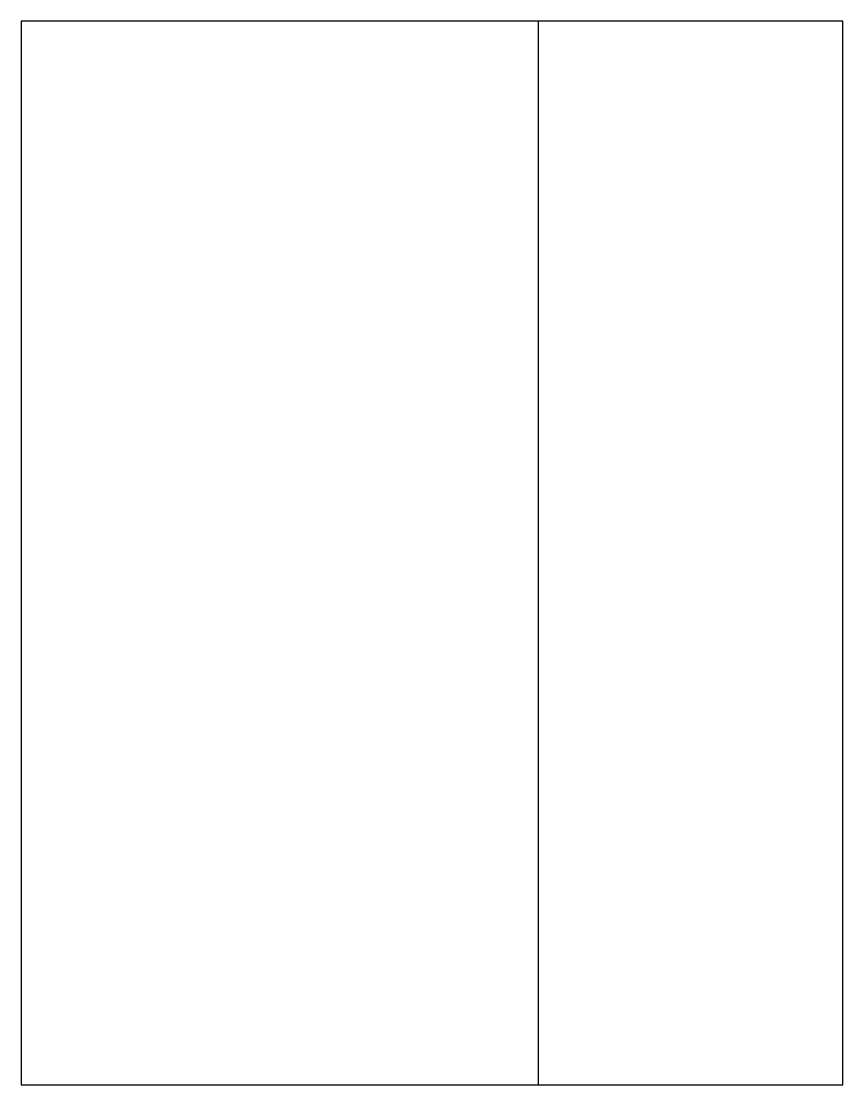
# Model space of a CAD drawing. Header units: millimetres. Extents: x 0 to 77, y 0 to 100.
import ezdxf

# ---------------------------------------------------------------- set-up
doc = ezdxf.new("R2010")
doc.units = ezdxf.units.MM
doc.layers.get('0').update_dxf_attribs({"linetype": 'CONTINUOUS'})
doc.layers.add('Nck-DG', color=1, linetype='CONTINUOUS')

msp = doc.modelspace()

# ---------------------------------------------------------------- linework, layer by layer
msp.add_lwpolyline([(0, 0), (77.2, 0), (77.2, 100), (0, 100)], close=True)
at = {"layer": 'Nck-DG'}
msp.add_line((48.6, 0), (48.6, 100), dxfattribs=at)

doc.saveas('drawing.dxf')
